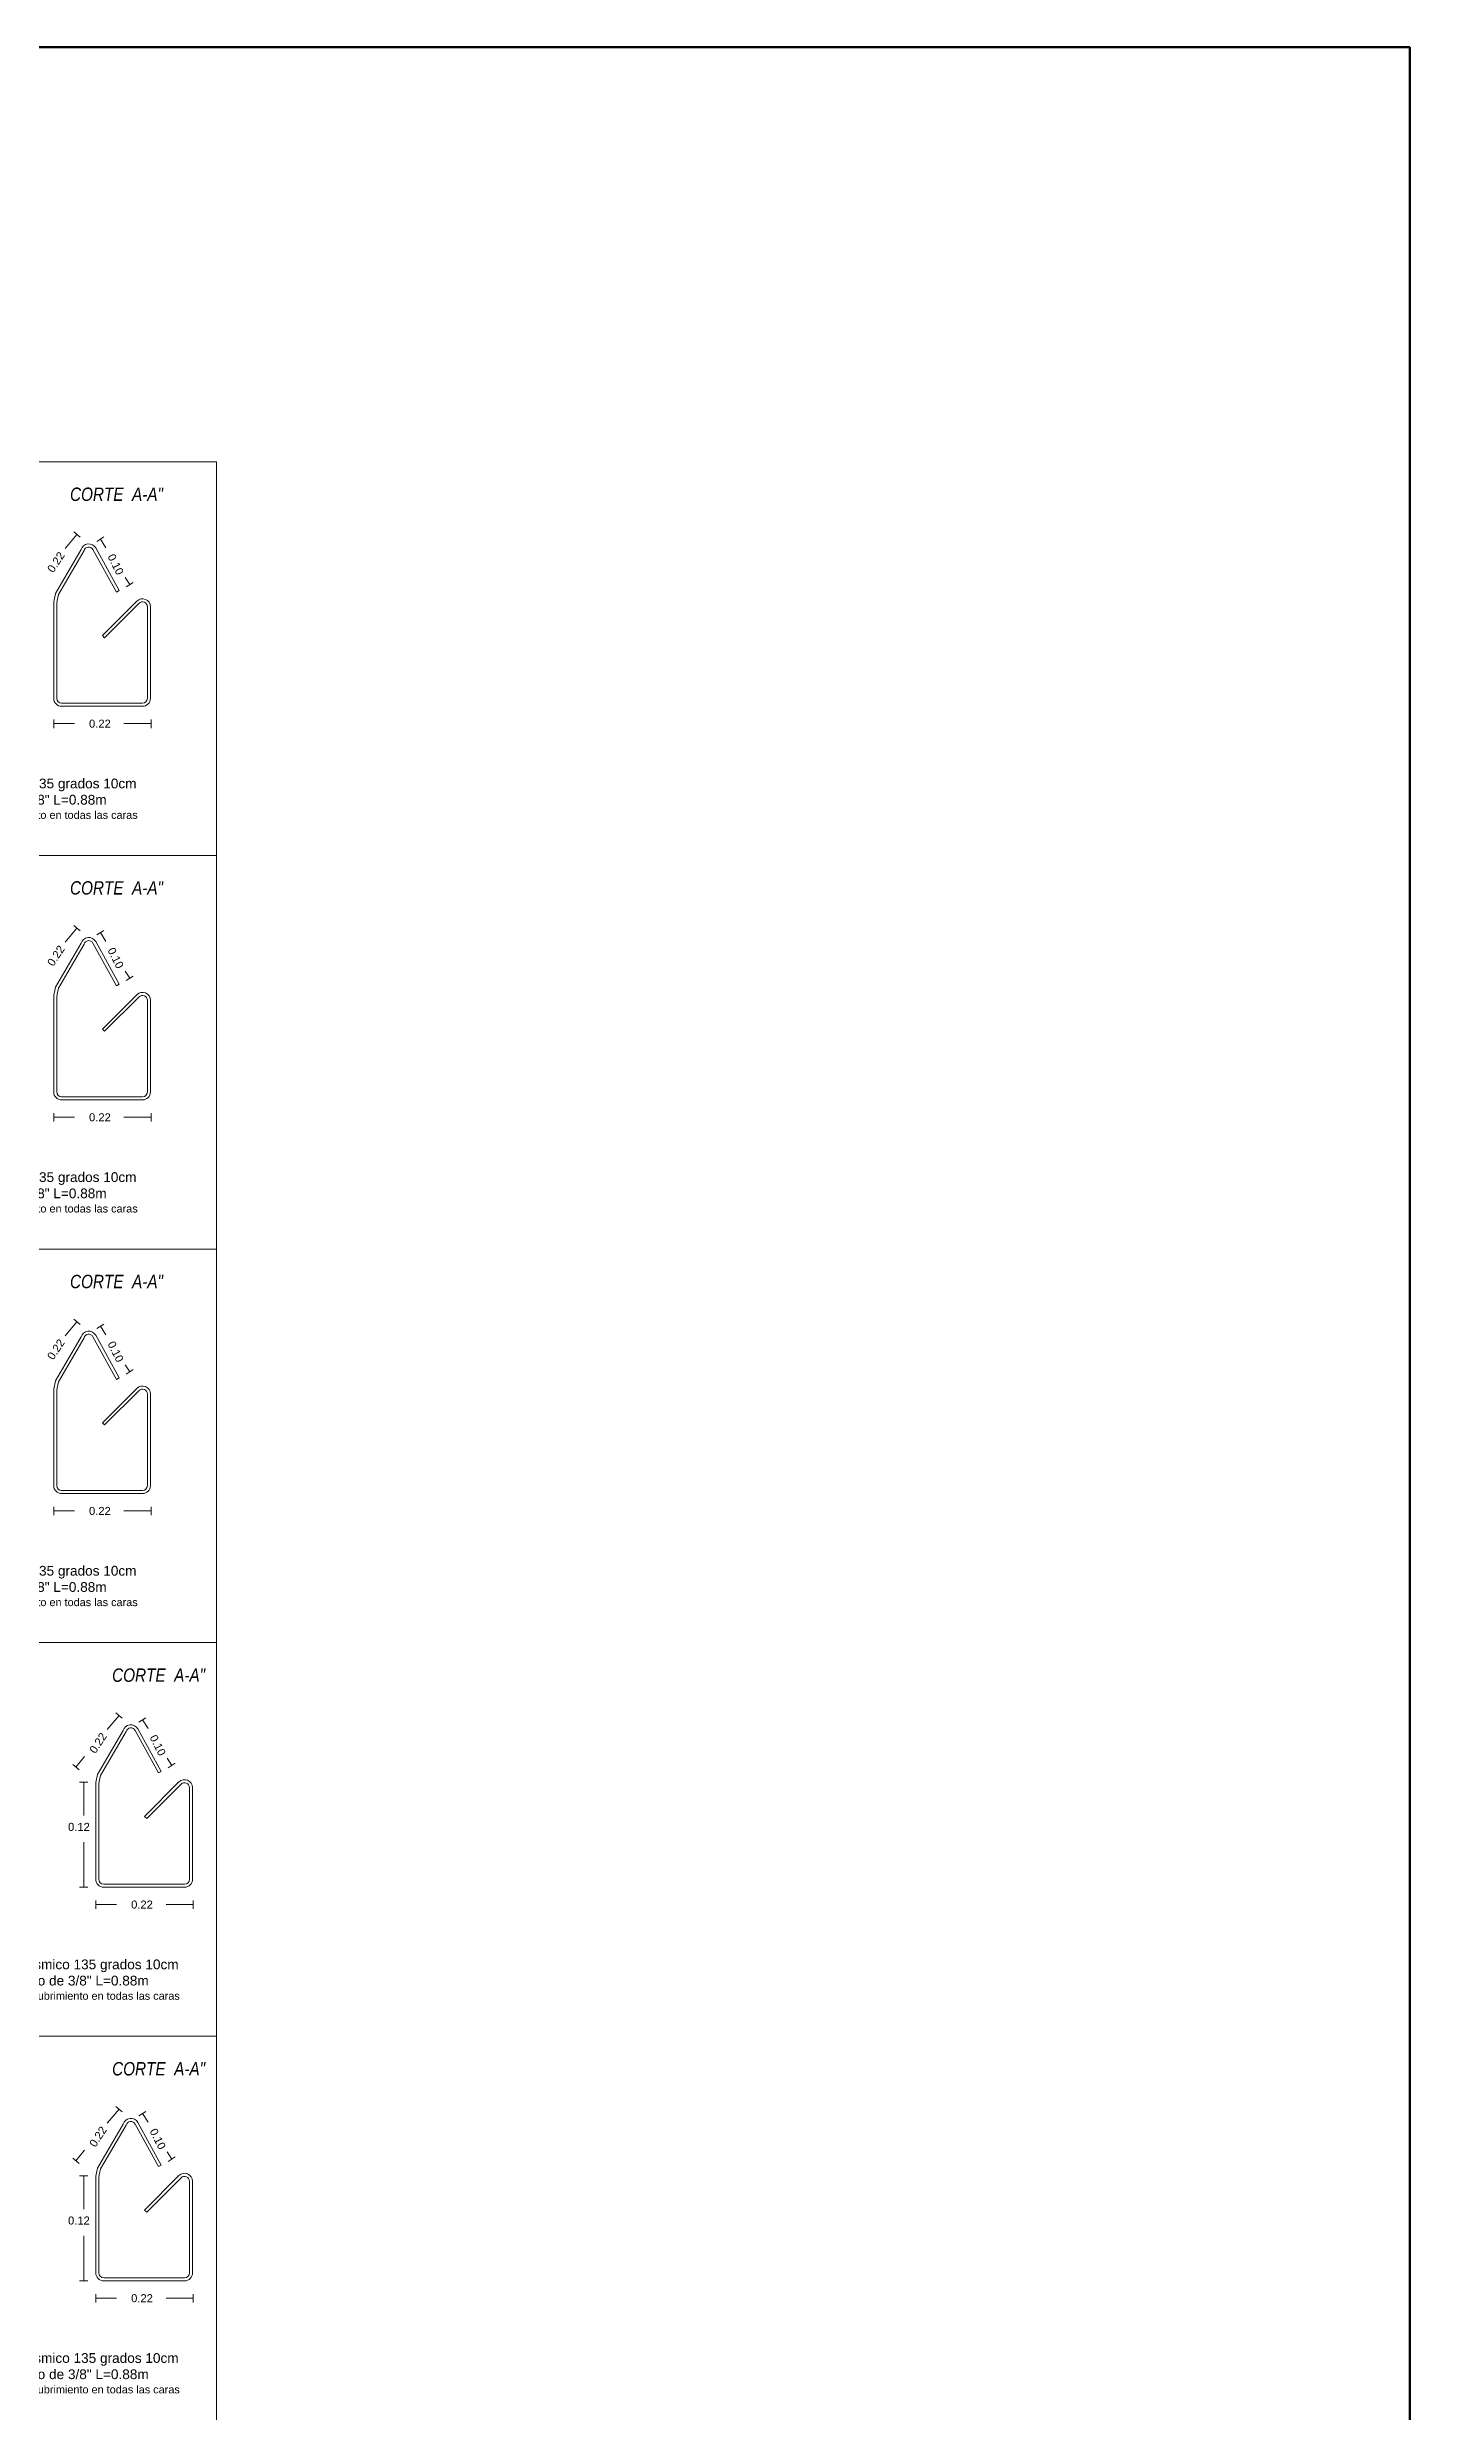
# Model space of a CAD drawing. Header units: metres. Extents: x -3 to 176, y -9 to 24.
# Drawn here: x 101.28 to 111.64, y 6.35 to 24.34 of the extents above; entities that cross this region are included whole.
import ezdxf
from ezdxf.enums import TextEntityAlignment as Align

# ---------------------------------------------------------------- set-up
doc = ezdxf.new("R2010")
doc.units = ezdxf.units.M
for name, color, linetype, lineweight in [('DESP.COTAS', 7, 'Continuous', 13), ('DESP.CUADROS', 7, 'Continuous', 5), ('DESP.DIBUJOS', 7, 'Continuous', 5), ('DESP.TEXTO', 7, 'Continuous', 5), ('MARQ.CUADROS', 7, 'Continuous', 80)]:
    doc.layers.add(name, color=color, linetype=linetype, lineweight=lineweight)
doc.styles.get("Standard").update_dxf_attribs({"font": 'arial.ttf'})
doc.styles.add('TEXTOS', font='arial.ttf', dxfattribs={"height": 0.15})

msp = doc.modelspace()

# ---------------------------------------------------------------- linework, layer by layer
at = {"layer": 'DESP.COTAS'}
for p, q in [((101.41815, 20.52603), (101.50763, 20.63273)), ((101.48331, 20.65312), (101.53194, 20.61234)), ((101.71101, 20.61512), (101.65767, 20.58074)), ((101.68536, 20.59858), (101.72805, 20.53234)), ((101.87413, 20.30638), (101.90908, 20.25216)), ((101.93443, 20.2685), (101.88109, 20.23412)), ((101.33059, 19.22447), (101.33059, 19.16101)), ((101.33059, 19.1943), (101.48906, 19.1943)), ((101.865, 19.1943), (102.07163, 19.1943)), ((102.07163, 19.22447), (102.07163, 19.16101)), ((101.41815, 17.53208), (101.50763, 17.63878)), ((101.48331, 17.65916), (101.53194, 17.61839)), ((101.71101, 17.62116), (101.65767, 17.58678)), ((101.68536, 17.60462), (101.72805, 17.53839)), ((101.87413, 17.31242), (101.90908, 17.25821)), ((101.93443, 17.27455), (101.88109, 17.24017)), ((101.33059, 16.23051), (101.33059, 16.16705)), ((101.33059, 16.20035), (101.48906, 16.20035)), ((101.865, 16.20035), (102.07163, 16.20035)), ((102.07163, 16.23051), (102.07163, 16.16705)), ((101.41815, 14.53812), (101.50763, 14.64482)), ((101.48331, 14.66521), (101.53194, 14.62443)), ((101.71101, 14.6272), (101.65767, 14.59282)), ((101.68536, 14.61067), (101.72805, 14.54443)), ((101.87413, 14.31846), (101.90908, 14.26425)), ((101.93443, 14.28059), (101.88109, 14.24621)), ((101.33059, 13.23656), (101.33059, 13.1731)), ((101.33059, 13.20639), (101.48906, 13.20639)), ((101.865, 13.20639), (102.07163, 13.20639)), ((102.07163, 13.23656), (102.07163, 13.1731)), ((101.73829, 11.54416), (101.82777, 11.65086)), ((101.80345, 11.67125), (101.85208, 11.63047)), ((102.03115, 11.63325), (101.97781, 11.59887)), ((102.00549, 11.61671), (102.04819, 11.55047)), ((101.49835, 11.25804), (101.56539, 11.33799)), ((101.47524, 11.27743), (101.52386, 11.23665)), ((102.19427, 11.32451), (102.22922, 11.27029)), ((102.25457, 11.28663), (102.20123, 11.25225)), ((101.59118, 11.14388), (101.52772, 11.14388)), ((101.56102, 11.14388), (101.56102, 10.89008)), ((101.56102, 10.68684), (101.56102, 10.34423)), ((101.59118, 10.34423), (101.52772, 10.34423)), ((101.65073, 10.2426), (101.65073, 10.17914)), ((101.65073, 10.21244), (101.8092, 10.21244)), ((102.18514, 10.21244), (102.39177, 10.21244)), ((102.39177, 10.2426), (102.39177, 10.17914)), ((101.73829, 8.55021), (101.82777, 8.65691)), ((101.80345, 8.67729), (101.85208, 8.63652)), ((102.03115, 8.63929), (101.97781, 8.60491)), ((102.00549, 8.62275), (102.04819, 8.55652)), ((101.47524, 8.28347), (101.52386, 8.24269)), ((101.49835, 8.26409), (101.56539, 8.34403)), ((102.19427, 8.33055), (102.22922, 8.27634)), ((102.25457, 8.29268), (102.20123, 8.2583)), ((101.59118, 8.14992), (101.52772, 8.14992)), ((101.56102, 8.14992), (101.56102, 7.89613)), ((101.56102, 7.69288), (101.56102, 7.35027)), ((101.59118, 7.35027), (101.52772, 7.35027)), ((101.65073, 7.24864), (101.65073, 7.18518)), ((101.65073, 7.21848), (101.8092, 7.21848)), ((102.18514, 7.21848), (102.39177, 7.21848)), ((102.39177, 7.24864), (102.39177, 7.18518))]:
    msp.add_line(p, q, dxfattribs=at)
at = {"layer": 'DESP.CUADROS'}
for points in [[(102.56815, 21.18609), (87.48141, 21.18609), (87.48141, 18.19213), (102.56815, 18.19213)], [(102.56815, 18.19213), (87.48141, 18.19213), (87.48141, 15.19817), (102.56815, 15.19817)], [(102.56815, 15.19817), (87.48141, 15.19817), (87.48141, 12.20422), (102.56815, 12.20422)], [(102.56815, 12.20422), (87.48141, 12.20422), (87.48141, 9.21026), (102.56815, 9.21026)], [(102.56815, 9.21026), (87.48141, 9.21026), (87.48141, 6.2163), (102.56815, 6.2163)]]:
    msp.add_lwpolyline(points, close=True, dxfattribs=at)
at = {"layer": 'DESP.DIBUJOS'}
for points in [[(101.53895, 20.5177), (101.34456, 20.18341)], [(101.56147, 20.51121), (101.36708, 20.17691)], [(101.62944, 20.51884), (101.80836, 20.19482)], [(101.64996, 20.53017), (101.82889, 20.20615)], [(101.80836, 20.19482), (101.82889, 20.20615)], [(101.33059, 20.0846), (101.33059, 19.38656)], [(101.35403, 20.0964), (101.35403, 19.38656)], [(101.96328, 20.12637), (101.70155, 19.86464)], [(101.97985, 20.1098), (101.71813, 19.84807)], [(102.04304, 19.38656), (102.04304, 20.08362)], [(102.06648, 19.38656), (102.06648, 20.08362)], [(101.70155, 19.86464), (101.71813, 19.84807)], [(101.39105, 19.34954), (102.00603, 19.34954)], [(101.39105, 19.3261), (102.00603, 19.3261)], [(101.53895, 17.52375), (101.34456, 17.18945)], [(101.56147, 17.51725), (101.36708, 17.18295)], [(101.62944, 17.52488), (101.80836, 17.20086)], [(101.64996, 17.53621), (101.82889, 17.2122)], [(101.33059, 17.09064), (101.33059, 16.3926)], [(101.35403, 17.10244), (101.35403, 16.3926)], [(101.96328, 17.13241), (101.70155, 16.87069)], [(101.97985, 17.11584), (101.71813, 16.85411)], [(101.80836, 17.20086), (101.82889, 17.2122)], [(102.04304, 16.3926), (102.04304, 17.08967)], [(102.06648, 16.3926), (102.06648, 17.08967)], [(101.70155, 16.87069), (101.71813, 16.85411)], [(101.39105, 16.35559), (102.00603, 16.35559)], [(101.39105, 16.33214), (102.00603, 16.33214)], [(101.53895, 14.52979), (101.34456, 14.19549)], [(101.56147, 14.52329), (101.36708, 14.189)], [(101.62944, 14.53093), (101.80836, 14.20691)], [(101.64996, 14.54226), (101.82889, 14.21824)], [(101.80836, 14.20691), (101.82889, 14.21824)], [(101.33059, 14.09668), (101.33059, 13.39864)], [(101.35403, 14.10849), (101.35403, 13.39864)], [(101.96328, 14.13846), (101.70155, 13.87673)], [(101.97985, 14.12188), (101.71813, 13.86016)], [(102.04304, 13.39864), (102.04304, 14.09571)], [(102.06648, 13.39864), (102.06648, 14.09571)], [(101.70155, 13.87673), (101.71813, 13.86016)], [(101.39105, 13.36163), (102.00603, 13.36163)], [(101.39105, 13.33819), (102.00603, 13.33819)], [(101.85909, 11.53583), (101.6647, 11.20154)], [(101.88161, 11.52934), (101.68722, 11.19504)], [(101.94958, 11.53697), (102.1285, 11.21295)], [(101.9701, 11.5483), (102.14902, 11.22428)], [(102.1285, 11.21295), (102.14902, 11.22428)], [(101.65073, 11.10273), (101.65073, 10.40469)], [(101.67417, 11.11453), (101.67417, 10.40469)], [(102.28342, 11.1445), (102.02169, 10.88277)], [(102.29999, 11.12793), (102.03827, 10.8662)], [(102.36318, 10.40469), (102.36318, 11.10175)], [(102.38662, 10.40469), (102.38662, 11.10175)], [(102.02169, 10.88277), (102.03827, 10.8662)], [(101.71119, 10.36767), (102.32617, 10.36767)], [(101.71119, 10.34423), (102.32617, 10.34423)], [(101.85909, 8.54188), (101.6647, 8.20758)], [(101.88161, 8.53538), (101.68722, 8.20108)], [(101.94958, 8.54301), (102.1285, 8.21899)], [(101.9701, 8.55434), (102.14902, 8.23033)], [(101.65073, 8.10877), (101.65073, 7.41073)], [(101.67417, 8.12057), (101.67417, 7.41073)], [(102.28342, 8.15054), (102.02169, 7.88882)], [(102.29999, 8.13397), (102.03827, 7.87224)], [(102.1285, 8.21899), (102.14902, 8.23033)], [(102.36318, 7.41073), (102.36318, 8.1078)], [(102.38662, 7.41073), (102.38662, 8.1078)], [(102.02169, 7.88882), (102.03827, 7.87224)], [(101.71119, 7.37372), (102.32617, 7.37372)], [(101.71119, 7.35027), (102.32617, 7.35027)]]:
    msp.add_lwpolyline(points, dxfattribs=at)
for centre, radius, start, end in [((101.59704, 20.50095), 0.06046, 28.907837, 163.907837), ((101.59704, 20.50095), 0.03701, 28.907837, 163.907837), ((101.64451, 20.09061), 0.31397, 162.809902, 181.097935), ((101.64451, 20.09061), 0.29053, 162.809902, 181.097935), ((102.00603, 20.08362), 0.06046, 360, 135), ((102.00603, 20.08362), 0.03701, 360, 135), ((101.39105, 19.38656), 0.06046, 180, 270), ((101.39105, 19.38656), 0.03701, 180, 270), ((102.00603, 19.38656), 0.03701, 270, 0), ((102.00603, 19.38656), 0.06046, 270, 0), ((101.59704, 17.50699), 0.06046, 28.907837, 163.907837), ((101.59704, 17.50699), 0.03701, 28.907837, 163.907837), ((101.64451, 17.09666), 0.31397, 162.809902, 181.097935), ((101.64451, 17.09666), 0.29053, 162.809902, 181.097935), ((102.00603, 17.08967), 0.06046, 360, 135), ((102.00603, 17.08967), 0.03701, 360, 135), ((101.39105, 16.3926), 0.06046, 180, 270), ((101.39105, 16.3926), 0.03701, 180, 270), ((102.00603, 16.3926), 0.03701, 270, 0), ((102.00603, 16.3926), 0.06046, 270, 0), ((101.59704, 14.51303), 0.06046, 28.907837, 163.907837), ((101.59704, 14.51303), 0.03701, 28.907837, 163.907837), ((101.64451, 14.1027), 0.31397, 162.809902, 181.097935), ((101.64451, 14.1027), 0.29053, 162.809902, 181.097935), ((102.00603, 14.09571), 0.06046, 360, 135), ((102.00603, 14.09571), 0.03701, 360, 135), ((101.39105, 13.39864), 0.06046, 180, 270), ((101.39105, 13.39864), 0.03701, 180, 270), ((102.00603, 13.39864), 0.03701, 270, 0), ((102.00603, 13.39864), 0.06046, 270, 0), ((101.91718, 11.51908), 0.06046, 28.907837, 163.907837), ((101.91718, 11.51908), 0.03701, 28.907837, 163.907837), ((101.96465, 11.10874), 0.31397, 162.809902, 181.097935), ((101.96465, 11.10874), 0.29053, 162.809902, 181.097935), ((102.32617, 11.10175), 0.06046, 360, 135), ((102.32617, 11.10175), 0.03701, 360, 135), ((101.71119, 10.40469), 0.06046, 180, 270), ((101.71119, 10.40469), 0.03701, 180, 270), ((102.32617, 10.40469), 0.03701, 270, 0), ((102.32617, 10.40469), 0.06046, 270, 0), ((101.91718, 8.52512), 0.06046, 28.907837, 163.907837), ((101.91718, 8.52512), 0.03701, 28.907837, 163.907837), ((101.96465, 8.11479), 0.31397, 162.809902, 181.097935), ((101.96465, 8.11479), 0.29053, 162.809902, 181.097935), ((102.32617, 8.1078), 0.06046, 360, 135), ((102.32617, 8.1078), 0.03701, 360, 135), ((101.71119, 7.41073), 0.06046, 180, 270), ((101.71119, 7.41073), 0.03701, 180, 270), ((102.32617, 7.41073), 0.03701, 270, 0), ((102.32617, 7.41073), 0.06046, 270, 0)]:
    msp.add_arc(centre, radius, start, end, dxfattribs=at)
at = {"layer": 'MARQ.CUADROS'}
msp.add_lwpolyline([(64.14286, -8.91147), (111.64286, -8.91147), (111.64286, 24.33853), (64.14286, 24.33853)], close=True, dxfattribs=at)

# ---------------------------------------------------------------- texts
at = {"layer": 'DESP.TEXTO', "style": 'TEXTOS'}
for s, rotation, p in [('0.22', 56.524351, (101.373, 20.40625)), ('0.10', 296.577488, (101.77514, 20.39184)), ('0.22', 56.524351, (101.373, 17.41229)), ('0.10', 296.577488, (101.77514, 17.39788)), ('0.22', 56.524351, (101.373, 14.41834)), ('0.10', 296.577488, (101.77514, 14.40393)), ('0.22', 56.524351, (101.69314, 11.42438)), ('0.10', 296.577488, (102.09528, 11.40997)), ('0.22', 56.524351, (101.69314, 8.43042)), ('0.10', 296.577488, (102.09528, 8.41601))]:
    msp.add_text(s, height=0.060872, rotation=rotation, dxfattribs=at).set_placement(p, align=Align.CENTER)
for s, p in [('0.22', (101.68212, 19.16378)), ('0.22', (101.68212, 16.16983)), ('0.22', (101.68212, 13.17587)), ('0.12', (101.52261, 10.77261)), ('0.22', (102.00226, 10.18191)), ('0.12', (101.52261, 7.77866)), ('0.22', (102.00226, 7.18796))]:
    msp.add_text(s, height=0.060872, dxfattribs=at).set_placement(p, align=Align.CENTER)
at = {"layer": 'DESP.TEXTO'}
for s, insert, char_height, width, attachment_point in [('{\\fArial Narrow|b0|i1|c0|p34;CORTE  A-A"}', (101.45477, 20.98985), 0.1015723, 2.401478096017393e-14, 1), ('Gancho sismico 135 grados 10cm\\P\\pxqc;Estribo de 3/8" L=0.88m\\P{\\H0.8x;4.0 cm de recubrimiento en todas las caras}', (101.1788, 18.6226), 0.0740276, 2.6104767, 5), ('{\\fArial Narrow|b0|i1|c0|p34;CORTE  A-A"}', (101.45477, 17.99589), 0.1015723, 2.401478096017393e-14, 1), ('Gancho sismico 135 grados 10cm\\P\\pxqc;Estribo de 3/8" L=0.88m\\P{\\H0.8x;4.0 cm de recubrimiento en todas las caras}', (101.1788, 15.62864), 0.0740276, 2.6104767, 5), ('{\\fArial Narrow|b0|i1|c0|p34;CORTE  A-A"}', (101.45477, 15.00194), 0.1015723, 2.401478096017393e-14, 1), ('Gancho sismico 135 grados 10cm\\P\\pxqc;Estribo de 3/8" L=0.88m\\P{\\H0.8x;4.0 cm de recubrimiento en todas las caras}', (101.1788, 12.63468), 0.0740276, 2.6104767, 5), ('{\\fArial Narrow|b0|i1|c0|p34;CORTE  A-A"}', (101.77491, 12.00798), 0.1015723, 2.401478096017393e-14, 1), ('Gancho sismico 135 grados 10cm\\P\\pxqc;Estribo de 3/8" L=0.88m\\P{\\H0.8x;4.0 cm de recubrimiento en todas las caras}', (101.49894, 9.64073), 0.0740276, 2.6104767, 5), ('{\\fArial Narrow|b0|i1|c0|p34;CORTE  A-A"}', (101.77491, 9.01402), 0.1015723, 2.401478096017393e-14, 1), ('Gancho sismico 135 grados 10cm\\P\\pxqc;Estribo de 3/8" L=0.88m\\P{\\H0.8x;4.0 cm de recubrimiento en todas las caras}', (101.49894, 6.64677), 0.0740276, 2.6104767, 5)]:
    msp.add_mtext(s, dxfattribs=dict(at, insert=insert, char_height=char_height, width=width, attachment_point=attachment_point))

doc.saveas('drawing.dxf')
